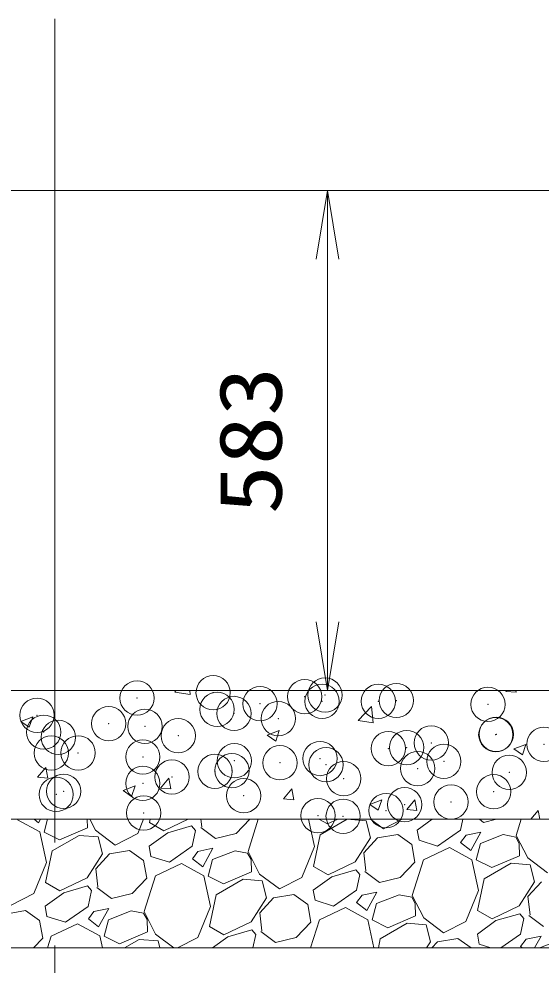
# Model space of a CAD drawing. Units: millimetres at full size; details may follow other scales. Extents: x 0 to 33600, y 55520 to 79280.
# Drawn here: x 13608 to 14217, y 66382 to 67485 of the extents above; entities that cross this region are included whole.
import ezdxf
from ezdxf.enums import TextEntityAlignment as Align

# ---------------------------------------------------------------- set-up
doc = ezdxf.new("R2010")
doc.units = ezdxf.units.MM
doc.header["$LTSCALE"] = 80.0044
doc.header["$PDMODE"] = 32
doc.header["$PDSIZE"] = 40
doc.linetypes.add('CHAIN', pattern=[18.5, 12, -1.5, 3.5, -1.5])
for name, color, linetype, lineweight in [('0_2', 4, 'Continuous', 13), ('寸法', 6, 'Continuous', 13), ('ﾊｯﾁﾝｸﾞ', 4, 'Continuous', 9)]:
    doc.layers.add(name, color=color, linetype=linetype, lineweight=lineweight)
doc.styles.add('ＭＳ ゴシック', font='')
doc.styles.get('ＭＳ ゴシック').set_extended_font_data('MS Gothic')

# ---------------------------------------------------------------- blocks, each defined once
blk = doc.blocks.new('open_arrow')
at = {"color": 0, "linetype": 'Continuous', "lineweight": -2}
blk.add_lwpolyline([(7.5, 1.25), (0, 0), (7.5, -1.25)], dxfattribs=at)

msp = doc.modelspace()

# ---------------------------------------------------------------- linework, layer by layer
at = {"layer": '0_2', "color": 2, "linetype": 'CHAIN'}
msp.add_line((13650, 67485), (13650, 66202), dxfattribs=at)
at = {"layer": '0_2', "color": 7}
msp.add_line((13050, 67285), (14250, 67285), dxfattribs=at)
for points in [[(12650, 67285), (12650, 67135), (12900, 67135), (12900, 66552), (14400, 66552), (14400, 67135), (16550, 67135), (16550, 67285), (14250, 67285), (14250, 66702), (13050, 66702), (13050, 67285)], [(12900, 66552), (14400, 66552), (14400, 66402), (12900, 66402)]]:
    msp.add_lwpolyline(points, close=True, dxfattribs=at)
at = {"layer": '寸法'}
for p, q in [((14210, 67285), (13927.67, 67285)), ((13967.67, 66702), (13967.67, 67285)), ((14210, 66702), (13927.67, 66702))]:
    msp.add_line(p, q, dxfattribs=at)
at = {"layer": 'ﾊｯﾁﾝｸﾞ'}
for p, q in [((13789.82, 66700.34), (13807.61, 66697.58)), ((13789.84, 66700.36), (13791.41, 66702)), ((13807.61, 66697.58), (13807.09, 66702)), ((14175.72, 66701.11), (14176.47, 66702)), ((14175.72, 66701.11), (14187.68, 66700.07)), ((14187.68, 66700.07), (14187.32, 66702)), ((14003.29, 66667.26), (14018.86, 66683.49)), ((14021.05, 66664.48), (14018.84, 66683.47)), ((13610.03, 66665.93), (13624.03, 66671.31)), ((13610.03, 66665.93), (13619.98, 66659.22)), ((13619.97, 66659.22), (13624.03, 66671.31)), ((14003.27, 66667.24), (14021.05, 66664.48)), ((13897.45, 66649.92), (13911.46, 66655.29)), ((13907.4, 66643.21), (13911.46, 66655.29)), ((13897.45, 66649.92), (13907.4, 66643.21)), ((14184.88, 66633.9), (14198.88, 66639.27)), ((14184.88, 66633.9), (14194.83, 66627.19)), ((14194.83, 66627.19), (14198.88, 66639.27)), ((13629.67, 66600.88), (13639.31, 66612.37)), ((13641.62, 66599.83), (13639.31, 66612.37)), ((13629.67, 66600.88), (13641.62, 66599.83)), ((13773.12, 66588.33), (13782.76, 66599.82)), ((13785.07, 66587.28), (13782.76, 66599.82)), ((13729.41, 66585.41), (13743.41, 66590.79)), ((13739.36, 66578.7), (13743.41, 66590.79)), ((13773.12, 66588.33), (13785.07, 66587.28)), ((13729.41, 66585.41), (13739.36, 66578.7)), ((13916.57, 66575.78), (13926.21, 66587.27)), ((13928.52, 66574.73), (13926.21, 66587.27)), ((13916.57, 66575.78), (13928.52, 66574.73)), ((14016.83, 66569.39), (14030.84, 66574.77)), ((14016.83, 66569.39), (14026.78, 66562.68)), ((14026.78, 66562.68), (14030.84, 66574.77)), ((14060.02, 66563.23), (14069.66, 66574.72)), ((14071.98, 66562.18), (14069.66, 66574.72)), ((14060.02, 66563.23), (14071.98, 66562.18)), ((14204.58, 66552), (14213.11, 66562.17)), ((14214.99, 66552), (14213.11, 66562.17)), ((13632.2, 66537.37), (13606.26, 66551.49)), ((13625.8, 66552), (13630.93, 66547.96)), ((13630.93, 66547.96), (13633.18, 66552)), ((13641.24, 66552), (13637.23, 66537.05)), ((13687.74, 66541.96), (13687.58, 66552)), ((13690.81, 66552), (13697.31, 66539.4)), ((13746.47, 66535.45), (13753.26, 66552)), ((13760.13, 66548.19), (13760.94, 66552)), ((13777.02, 66538.54), (13760.13, 66548.19)), ((13805.34, 66552), (13777.02, 66538.54)), ((13809.29, 66544.24), (13781.54, 66536.3)), ((13814, 66538.87), (13809.29, 66544.24)), ((13821.28, 66543.07), (13820.21, 66552)), ((13861.25, 66535.44), (13877.03, 66552)), ((13887.02, 66552), (13875.06, 66514.31)), ((13952.48, 66520.22), (13945.58, 66552)), ((13957.41, 66552), (13967.82, 66546.85)), ((13959.2, 66533.79), (13990.72, 66551.99)), ((13967.82, 66546.85), (13979.86, 66552)), ((13990.72, 66551.99), (14012.78, 66550.18)), ((14012.78, 66550.18), (14017.73, 66530.4)), ((14017.91, 66552), (14032.79, 66540.72)), ((14032.79, 66540.72), (14054.68, 66552)), ((14089.82, 66552), (14072.39, 66539.33)), ((14125.29, 66552), (14122.58, 66539.21)), ((14144.76, 66552), (14149.63, 66548.36)), ((14149.63, 66548.36), (14164.67, 66552)), ((14193.56, 66552), (14187.55, 66533.07)), ((13640, 66501.46), (13632.2, 66537.37)), ((13637.23, 66537.05), (13655.33, 66528.1)), ((13646.71, 66515.03), (13678.23, 66533.23)), ((13655.33, 66528.1), (13687.74, 66541.96)), ((13678.23, 66533.23), (13700.29, 66531.42)), ((13697.31, 66539.4), (13720.31, 66521.96)), ((13720.31, 66521.96), (13746.47, 66535.45)), ((13781.54, 66536.3), (13759.9, 66520.57)), ((13814, 66538.87), (13810.09, 66520.45)), ((13820.06, 66542.37), (13837.14, 66529.6)), ((13837.14, 66529.6), (13861.25, 66535.44)), ((13951.37, 66496.94), (13959.2, 66533.79)), ((14025.89, 66530.27), (14049.49, 66534.19)), ((14049.49, 66534.19), (14065.87, 66522.63)), ((14074.35, 66527.53), (14072.39, 66539.33)), ((14122.58, 66539.21), (14096.09, 66520.68)), ((14129.2, 66533.33), (14122.82, 66524.79)), ((14146.55, 66536.88), (14129.2, 66533.33)), ((14134.66, 66515.47), (14146.55, 66536.88)), ((14172.44, 66534.05), (14146.09, 66523.68)), ((14187.04, 66531.16), (14172.44, 66534.05)), ((14187.55, 66533.07), (14201.04, 66506.91)), ((13700.29, 66531.42), (13705.24, 66511.65)), ((14017.73, 66530.4), (13999.97, 66502.37)), ((14009.99, 66513.01), (14025.89, 66530.27)), ((14069.61, 66502.16), (14065.87, 66522.63)), ((14096.09, 66520.68), (14074.35, 66527.53)), ((14122.82, 66524.79), (14134.66, 66515.47)), ((14146.09, 66523.68), (14140.96, 66504.56)), ((14191.24, 66523.88), (14187.04, 66531.16)), ((14191.48, 66509.47), (14191.24, 66523.88)), ((13638.89, 66478.19), (13646.71, 66515.03)), ((13705.24, 66511.65), (13687.48, 66483.61)), ((13697.51, 66494.25), (13713.41, 66511.51)), ((13713.41, 66511.51), (13737.01, 66515.44)), ((13737.01, 66515.44), (13753.38, 66503.87)), ((13761.87, 66508.77), (13759.9, 66520.57)), ((13810.09, 66520.45), (13783.6, 66501.93)), ((13816.72, 66514.58), (13810.33, 66506.04)), ((13834.06, 66518.13), (13816.72, 66514.58)), ((13822.18, 66496.71), (13834.06, 66518.13)), ((13859.95, 66515.29), (13833.6, 66504.93)), ((13874.55, 66512.4), (13859.95, 66515.29)), ((13878.75, 66505.13), (13874.55, 66512.4)), ((13875.06, 66514.31), (13888.55, 66488.15)), ((13937.71, 66484.2), (13952.48, 66520.22)), ((14012.52, 66491.83), (14009.99, 66513.01)), ((14109.99, 66519.01), (14079.49, 66504.63)), ((14135.93, 66504.88), (14109.99, 66519.01)), ((13625.22, 66465.45), (13640, 66501.46)), ((13757.12, 66483.4), (13753.38, 66503.87)), ((13783.6, 66501.93), (13761.87, 66508.77)), ((13797.5, 66500.25), (13767.01, 66485.88)), ((13823.44, 66486.13), (13797.5, 66500.25)), ((13810.33, 66506.04), (13822.18, 66496.71)), ((13833.6, 66504.93), (13828.48, 66485.8)), ((13878.99, 66490.72), (13878.75, 66505.13)), ((13999.97, 66502.37), (13968.26, 66487.29)), ((14052.49, 66484.19), (14069.61, 66502.16)), ((14079.49, 66504.63), (14066.31, 66463.07)), ((14143.73, 66468.97), (14135.93, 66504.88)), ((14140.96, 66504.56), (14159.06, 66495.61)), ((14150.44, 66482.55), (14181.96, 66500.75)), ((14159.06, 66495.61), (14191.48, 66509.47)), ((14181.96, 66500.75), (14204.02, 66498.94)), ((14201.04, 66506.91), (14224.04, 66489.47)), ((13700.03, 66473.07), (13697.51, 66494.25)), ((13846.58, 66476.85), (13878.99, 66490.72)), ((13968.26, 66487.29), (13951.37, 66496.94)), ((14000.53, 66492.99), (13972.78, 66485.06)), ((14005.25, 66487.63), (14000.53, 66492.99)), ((14011.31, 66491.13), (14028.38, 66478.36)), ((14204.02, 66498.94), (14208.98, 66479.16)), ((13655.77, 66468.54), (13638.89, 66478.19)), ((13687.48, 66483.61), (13655.77, 66468.54)), ((13740.01, 66465.44), (13757.12, 66483.4)), ((13767, 66485.88), (13753.82, 66444.31)), ((13831.24, 66450.22), (13823.44, 66486.13)), ((13828.48, 66485.8), (13846.58, 66476.85)), ((13837.95, 66463.79), (13869.48, 66481.99)), ((13869.48, 66481.99), (13891.54, 66480.18)), ((13888.55, 66488.15), (13911.55, 66470.72)), ((13891.54, 66480.18), (13896.49, 66460.4)), ((13911.55, 66470.72), (13937.71, 66484.2)), ((13972.78, 66485.06), (13951.15, 66469.33)), ((14005.25, 66487.63), (14001.33, 66469.21)), ((14028.38, 66478.36), (14052.49, 66484.19)), ((14142.62, 66445.7), (14150.44, 66482.55)), ((14208.98, 66479.16), (14191.21, 66451.12)), ((14201.24, 66461.76), (14217.14, 66479.02)), ((13688.05, 66474.24), (13660.3, 66466.3)), ((13692.76, 66468.87), (13688.05, 66474.24)), ((13692.76, 66468.87), (13688.85, 66450.45)), ((13698.82, 66472.37), (13715.9, 66459.6)), ((13953.11, 66457.53), (13951.15, 66469.33)), ((14001.33, 66469.21), (13974.85, 66450.68)), ((14025.31, 66466.88), (14007.96, 66463.33)), ((14013.42, 66445.47), (14025.31, 66466.88)), ((14128.95, 66432.96), (14143.73, 66468.97)), ((13599.06, 66451.96), (13625.22, 66465.45)), ((13660.3, 66466.3), (13638.66, 66450.57)), ((13715.9, 66459.6), (13740.01, 66465.44)), ((13830.13, 66426.94), (13837.95, 66463.79)), ((13896.49, 66460.4), (13878.73, 66432.37)), ((13888.75, 66443.01), (13904.65, 66460.27)), ((13904.65, 66460.27), (13928.25, 66464.19)), ((13928.25, 66464.19), (13944.62, 66452.63)), ((13974.85, 66450.68), (13953.11, 66457.53)), ((14007.96, 66463.33), (14001.57, 66454.79)), ((14051.19, 66464.05), (14024.85, 66453.68)), ((14065.79, 66461.16), (14051.19, 66464.05)), ((14069.99, 66453.88), (14065.79, 66461.16)), ((14066.31, 66463.07), (14079.79, 66436.91)), ((14203.76, 66440.59), (14201.24, 66461.76)), ((13592.16, 66441.51), (13615.76, 66445.44)), ((13615.76, 66445.44), (13632.14, 66433.87)), ((13640.62, 66438.77), (13638.66, 66450.57)), ((13688.85, 66450.45), (13662.36, 66431.93)), ((13712.82, 66448.13), (13695.47, 66444.58)), ((13700.93, 66426.71), (13712.82, 66448.13)), ((13738.71, 66445.29), (13712.36, 66434.93)), ((13753.31, 66442.4), (13738.71, 66445.29)), ((13816.47, 66414.2), (13831.24, 66450.22)), ((13948.36, 66432.16), (13944.62, 66452.63)), ((13988.75, 66449.01), (13958.25, 66434.63)), ((14014.68, 66434.88), (13988.75, 66449.01)), ((14001.57, 66454.79), (14013.42, 66445.47)), ((14024.85, 66453.68), (14019.72, 66434.56)), ((14070.23, 66439.47), (14069.99, 66453.88)), ((14159.5, 66436.05), (14142.62, 66445.7)), ((14191.21, 66451.12), (14159.5, 66436.05)), ((13635.87, 66413.4), (13632.14, 66433.87)), ((13662.36, 66431.93), (13640.62, 66438.77)), ((13695.47, 66444.58), (13689.08, 66436.04)), ((13689.08, 66436.04), (13700.93, 66426.71)), ((13712.36, 66434.93), (13707.23, 66415.8)), ((13757.51, 66435.13), (13753.31, 66442.4)), ((13753.82, 66444.31), (13767.31, 66418.15)), ((13757.74, 66420.72), (13757.51, 66435.13)), ((13891.28, 66421.83), (13888.75, 66443.01)), ((13958.25, 66434.63), (13947.9, 66402)), ((14021.83, 66402), (14014.68, 66434.88)), ((14019.72, 66434.56), (14037.82, 66425.61)), ((14037.82, 66425.61), (14070.23, 66439.47)), ((14079.79, 66436.91), (14102.79, 66419.47)), ((14164.03, 66433.81), (14142.39, 66418.09)), ((14191.78, 66441.75), (14164.03, 66433.81)), ((14196.49, 66436.39), (14191.78, 66441.75)), ((14196.49, 66436.39), (14192.58, 66417.96)), ((14202.55, 66439.89), (14219.63, 66427.11)), ((13676.26, 66430.25), (13645.76, 66415.88)), ((13702.2, 66416.13), (13676.26, 66430.25)), ((13847.02, 66417.29), (13830.13, 66426.94)), ((13878.73, 66432.37), (13847.02, 66417.29)), ((13879.29, 66422.99), (13851.54, 66415.06)), ((13884, 66417.63), (13879.29, 66422.99)), ((13931.25, 66414.19), (13948.36, 66432.16)), ((14029.2, 66412.55), (14060.72, 66430.75)), ((14060.72, 66430.75), (14082.78, 66428.94)), ((14082.78, 66428.94), (14087.73, 66409.16)), ((14102.79, 66419.47), (14128.95, 66432.96)), ((13625.01, 66402), (13635.87, 66413.4)), ((13645.76, 66415.88), (13641.36, 66402)), ((13705.27, 66402), (13702.2, 66416.13)), ((13707.23, 66415.8), (13725.33, 66406.85)), ((13725.33, 66406.85), (13757.74, 66420.72)), ((13730.93, 66402), (13748.23, 66411.99)), ((13748.23, 66411.99), (13770.29, 66410.18)), ((13767.31, 66418.15), (13788.61, 66402)), ((13792.79, 66402), (13816.47, 66414.2)), ((13851.54, 66415.06), (13833.58, 66402)), ((13884, 66417.63), (13880.68, 66402)), ((13890.06, 66421.13), (13907.14, 66408.36)), ((13907.14, 66408.36), (13931.25, 66414.19)), ((14026.96, 66402), (14029.2, 66412.55)), ((14095.89, 66409.02), (14119.49, 66412.95)), ((14119.49, 66412.95), (14135, 66402)), ((14144.35, 66406.29), (14142.39, 66418.09)), ((14192.58, 66417.96), (14169.75, 66402)), ((14199.2, 66412.09), (14192.82, 66403.55)), ((14216.55, 66415.64), (14199.2, 66412.09)), ((14208.98, 66402), (14216.55, 66415.64)), ((14242.44, 66412.8), (14216.09, 66402.44)), ((13770.29, 66410.18), (13772.34, 66402)), ((14087.73, 66409.16), (14083.2, 66402)), ((14089.42, 66402), (14095.89, 66409.02)), ((14157.96, 66402), (14144.35, 66406.29)), ((14192.82, 66403.55), (14194.79, 66402)), ((14216.09, 66402.44), (14215.97, 66402))]:
    msp.add_line(p, q, dxfattribs=at)
for p in [(13745.71, 66693.3), (13834.38, 66699.45), (13941.15, 66694.94), (13964.83, 66696.7), (14047.91, 66690.43), (13839.02, 66680.13), (13889.09, 66686.72), (13961.41, 66689.38), (14026.91, 66689.43), (14154.68, 66685.92), (13629.08, 66673.28), (13858.73, 66675.3), (13910.27, 66669.41), (13712.71, 66663.5), (13754.85, 66660.31), (13636.96, 66653.53), (13653.83, 66647.5), (13793.64, 66649.39), (14163.88, 66650.6), (14164.34, 66651.01), (14038.53, 66634.44), (14060, 66635.61), (14088.6, 66641.03), (14219.93, 66639.46), (13645.66, 66629.17), (13677, 66629.37), (13752.42, 66624.65), (13859.19, 66620.14), (13912.22, 66617.81), (13958.98, 66622.8), (13965.95, 66615.63), (14103.29, 66619.44), (13786.4, 66601.25), (13836.47, 66607.84), (13856.29, 66608.72), (14072.72, 66611.12), (14179.48, 66606.61), (13752.42, 66593.73), (13986.66, 66599.42), (13651.4, 66580.92), (13660.09, 66584.62), (13870.02, 66579.4), (14161.45, 66584.02), (14057.57, 66569.03), (14111.73, 66572.12), (13753.38, 66559.38), (14035.98, 66562.15), (13956.55, 66556.23), (13985.91, 66555.56)]:
    msp.add_point(p, dxfattribs=at)

# ---------------------------------------------------------------- block references
at = {"layer": '寸法', "xscale": 10.7, "yscale": 10.7}
for p, rotation in [((13967.67, 67285), 270), ((13967.67, 66702), 90)]:
    msp.add_blockref('open_arrow', p, dxfattribs=dict(at, rotation=rotation))

# ---------------------------------------------------------------- texts
at = {"layer": '寸法', "style": 'ＭＳ ゴシック', "width": 1.15}
msp.add_text('583', height=73.31, rotation=90, dxfattribs=at).set_placement((13877.67, 66993.5), align=Align.MIDDLE_CENTER)

doc.saveas('drawing.dxf')
